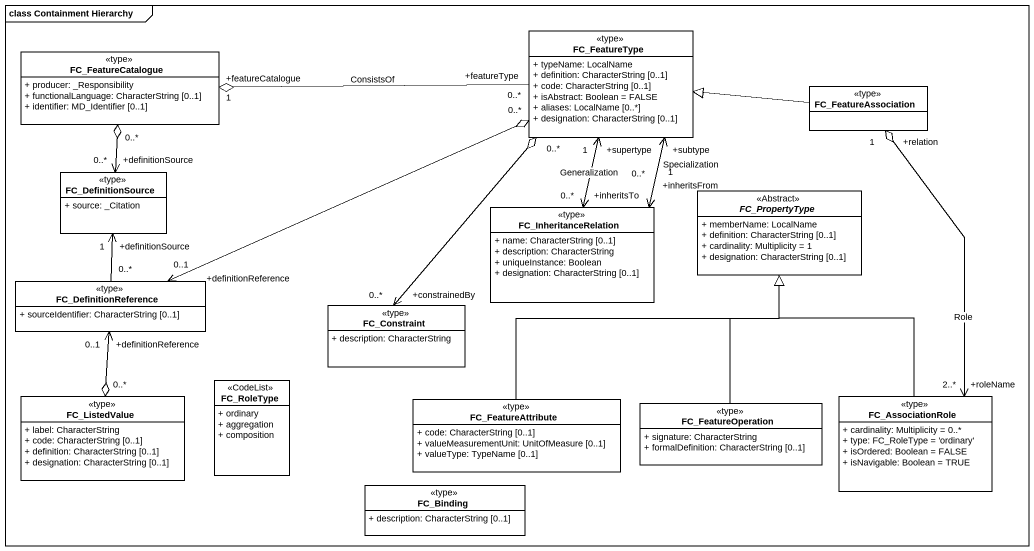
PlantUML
@startuml
mainframe class Containment Hierarchy
hide circle
hide empty members
skinparam classAttributeIconSize 0
class FC_FeatureType <<type>> {
  + typeName: LocalName
  + definition: CharacterString [0..1]
  + code: CharacterString [0..1]
  + isAbstract: Boolean = FALSE
  + aliases: LocalName [0..*]
  + designation: CharacterString [0..1]
}
class FC_FeatureCatalogue <<type>> {
  + producer: _Responsibility
  + functionalLanguage: CharacterString [0..1]
  + identifier: MD_Identifier [0..1]
}
class FC_FeatureAssociation <<type>>
class FC_DefinitionSource <<type>> {
  + source: _Citation
}
abstract class FC_PropertyType <<Abstract>> {
  + memberName: LocalName
  + definition: CharacterString [0..1]
  + cardinality: Multiplicity = 1
  + designation: CharacterString [0..1]
}
class FC_InheritanceRelation <<type>> {
  + name: CharacterString [0..1]
  + description: CharacterString
  + uniqueInstance: Boolean
  + designation: CharacterString [0..1]
}
class FC_DefinitionReference <<type>> {
  + sourceIdentifier: CharacterString [0..1]
}
class FC_Constraint <<type>> {
  + description: CharacterString
}
class FC_RoleType <<CodeList>> {
  + ordinary
  + aggregation
  + composition
}
class FC_ListedValue <<type>> {
  + label: CharacterString
  + code: CharacterString [0..1]
  + definition: CharacterString [0..1]
  + designation: CharacterString [0..1]
}
class FC_FeatureAttribute <<type>> {
  + code: CharacterString [0..1]
  + valueMeasurementUnit: UnitOfMeasure [0..1]
  + valueType: TypeName [0..1]
}
class FC_FeatureOperation <<type>> {
  + signature: CharacterString
  + formalDefinition: CharacterString [0..1]
}
class FC_AssociationRole <<type>> {
  + cardinality: Multiplicity = 0..*
  + type: FC_RoleType = 'ordinary'
  + isOrdered: Boolean = FALSE
  + isNavigable: Boolean = TRUE
}
class FC_Binding <<type>> {
  + description: CharacterString [0..1]
}
FC_FeatureType "+featureType\n0..*" -left-o "+featureCatalogue\n1" FC_FeatureCatalogue : ConsistsOf
FC_FeatureType "0..*" o-left-> "+definitionReference\n0..1" FC_DefinitionReference
FC_FeatureType "0..*" o--> "+constrainedBy\n0..*" FC_Constraint
FC_FeatureCatalogue "0..*" o--> "+definitionSource\n0..*" FC_DefinitionSource
FC_FeatureAssociation -left-|> FC_FeatureType
FC_FeatureAssociation "+relation\n1" o--> "+roleName\n2..*" FC_AssociationRole : Role
FC_InheritanceRelation "+inheritsTo\n0..*" <-up-> "+supertype\n1" FC_FeatureType : Generalization
FC_InheritanceRelation "+inheritsFrom\n0..*" <-up-> "+subtype\n1" FC_FeatureType : Specialization
FC_DefinitionReference "0..*" -up-> "+definitionSource\n1" FC_DefinitionSource
FC_ListedValue "0..*" o-up-> "+definitionReference\n0..1" FC_DefinitionReference
FC_FeatureAttribute -up-|> FC_PropertyType
FC_FeatureOperation -up-|> FC_PropertyType
FC_AssociationRole -up-|> FC_PropertyType
@enduml
